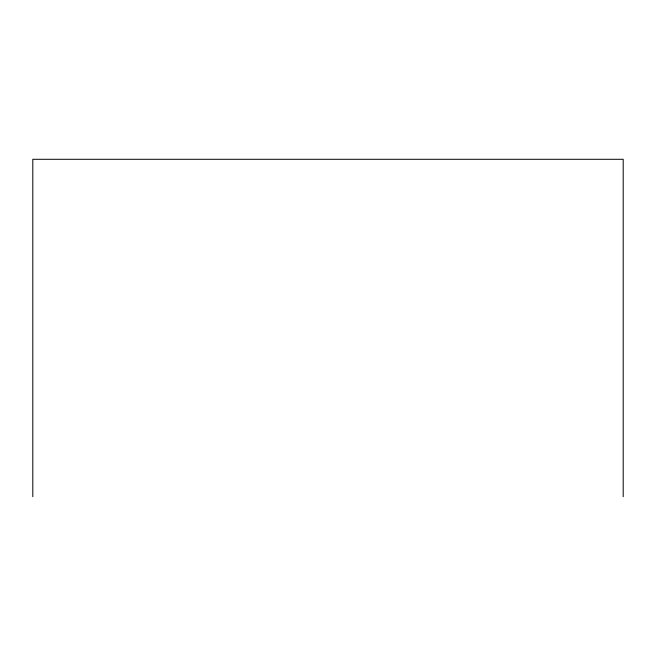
<?xml version="1.0" encoding="UTF-8"?>
<svg xmlns="http://www.w3.org/2000/svg" width="656" height="656" viewBox="0 0 656 656"><rect width="100%" height="100%" fill="white"/><g stroke="black" fill="none" stroke-linecap="round" stroke-linejoin="round"><path stroke-width="0.98" d="M623.2 496.707L623.2 159.293L32.8 159.293L32.8 496.707"/></g></svg>
